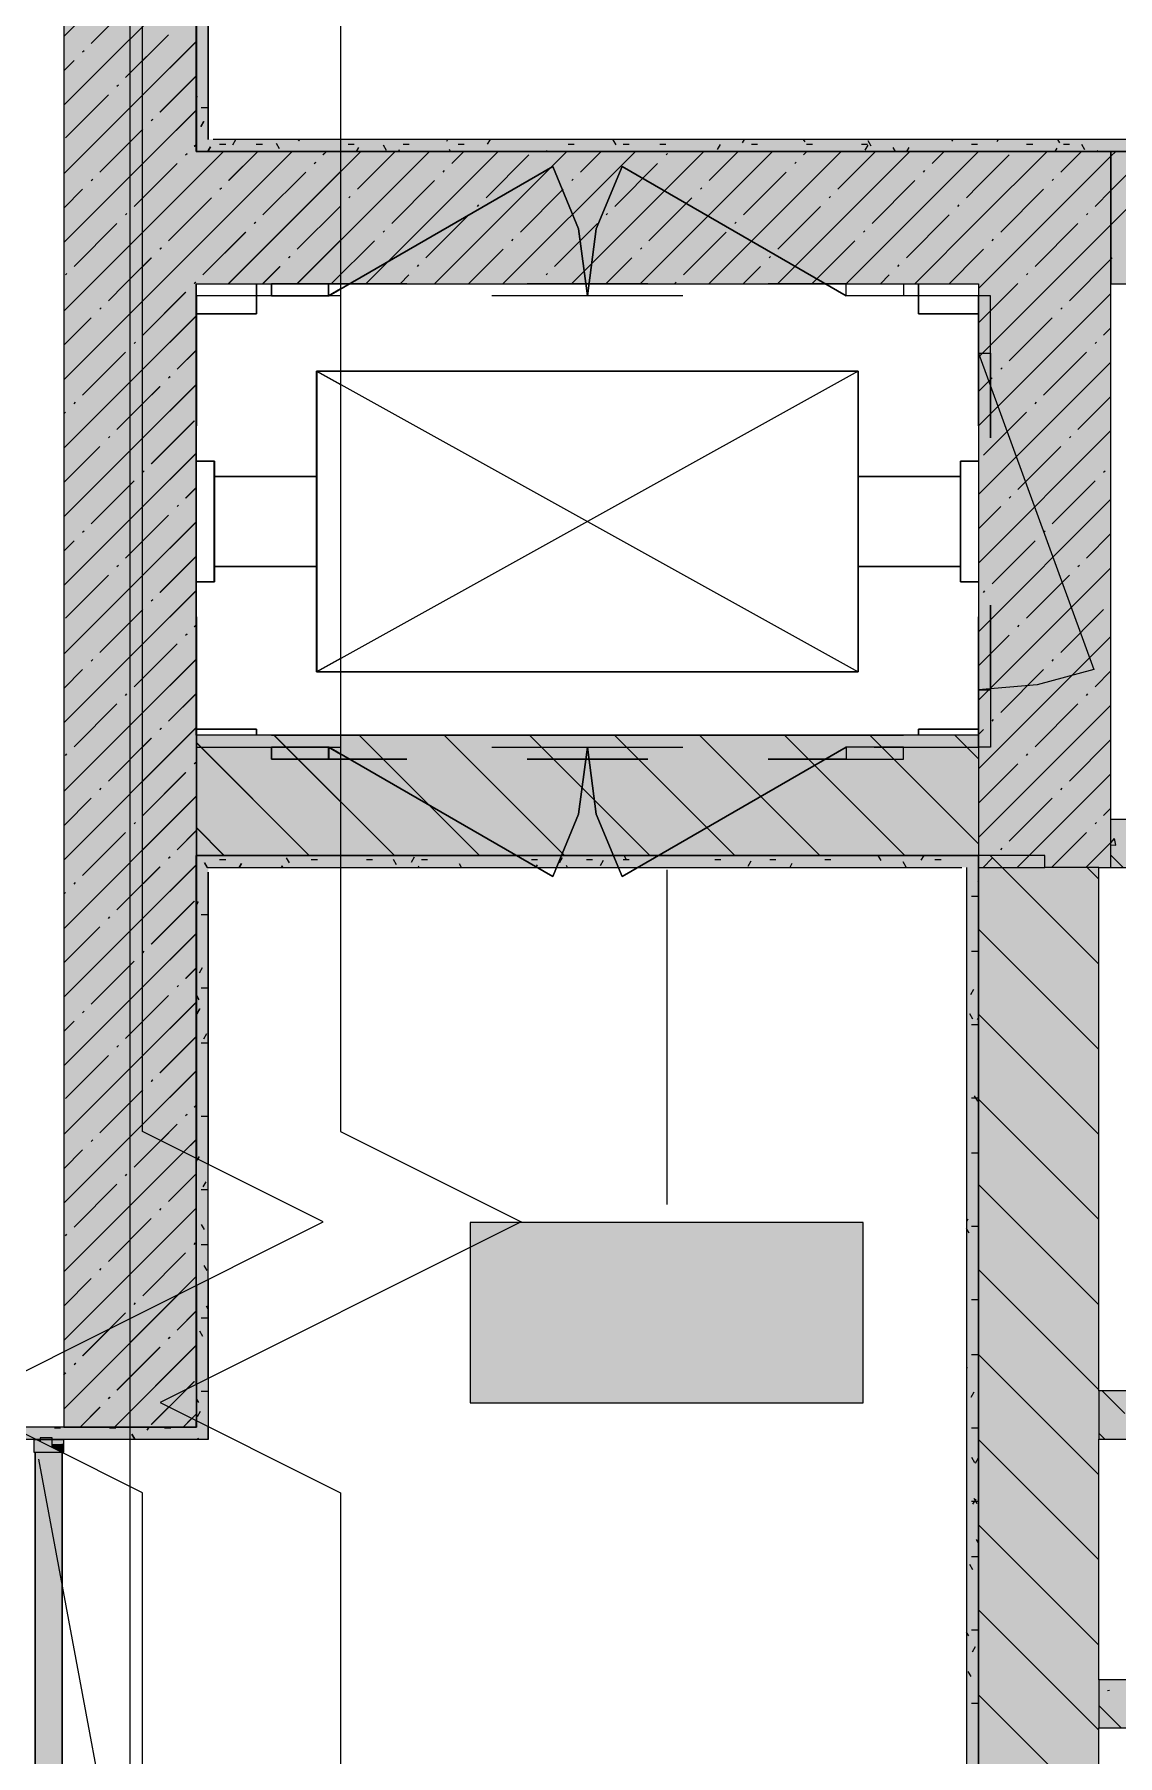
# Model space of a CAD drawing. Header units: millimetres. Extents: x -3817 to 677485, y -22715 to 103890.
# Drawn here: x 84944 to 86745, y 16515 to 19376 of the extents above; entities that cross this region are included whole.
import ezdxf

# ---------------------------------------------------------------- set-up
doc = ezdxf.new("R2010")
doc.units = ezdxf.units.MM
doc.layers.add('PDF _Геометрия', color=7, linetype='Continuous', true_color=0x1d1d1d)
doc.layers.add('PDF _Сплошная заливка', color=7, linetype='Continuous', true_color=0xffffff)

msp = doc.modelspace()

# ---------------------------------------------------------------- hatches: boundary and pattern name
at = {"layer": 'PDF _Сплошная заливка', "transparency": 33554559}
for color, points in [(256, [(84993.3, 19181.3), (85213.3, 19181.3), (85213.3, 22191.3), (84993.3, 22191.3), (84993.3, 20232.1)]), (256, [(85213.3, 19181.3), (85233.3, 19181.3), (85233.3, 22071.3), (85213.3, 22071.3), (85213.3, 20232.1)]), (256, [(86104.3, 19181.3), (88784.6, 19182.4), (88784.6, 19201.3), (85233.6, 19201.3), (85233.6, 19181.3)]), (256, [(85213.3, 18961.3), (85453.3, 18961.3), (85453.3, 19181.3), (84993.3, 19181.3), (84993.3, 18961.3)]), (256, [(85213.6, 18961.4), (86513.6, 18961.4), (86513.6, 19181.3), (85124.2, 19181.3), (85124.2, 18961.4)]), (256, [(86713.6, 17991.3), (86733.6, 17991.3), (86733.6, 19181.3), (86513.6, 19181.3), (86513.6, 17991.3), (86623.6, 17991.3)]), (256, [(93053.6, 18961.4), (93053.6, 19181.3), (86733.6, 19181.3), (86733.6, 18961.4), (92757.4, 18961.4)]), (256, [(85153.3, 17061.3), (85213.3, 17061.3), (85213.3, 17072.3), (85153.3, 17102.3), (85213.3, 17132.3), (85213.3, 18961.3), (84993.3, 18961.3), (84993.3, 17061.3)]), (256, [(86104.3, 18011.3), (86513.6, 18011.3), (86513.6, 18211.3), (85213.6, 18211.3), (85213.6, 18011.3)]), (256, [(89563.6, 17991.3), (89793.6, 17991.3), (89793.6, 18071.3), (86733.6, 18071.3), (86733.6, 17991.3), (89430.9, 17991.3)]), (256, [(85233.3, 17991.3), (85453.3, 17991.3), (85453.3, 18011.3), (85213.3, 18011.3), (85213.3, 17991.3)]), (256, [(86493.6, 15531.3), (86513.6, 15531.3), (86513.6, 18011.3), (86493.6, 18011.3), (86493.6, 15539.3)]), (256, [(86713.6, 15511.3), (86713.6, 17991.3), (86623.6, 17991.3), (86623.6, 18011.3), (86513.6, 18011.3), (86513.6, 15511.3)]), (256, [(85153.3, 17041.3), (85213.3, 17041.3), (85213.3, 17061.3), (81273.3, 17061.3), (81273.3, 17041.3), (83049.3, 17041.3)]), (5, [(84945.8, 15539.3), (84990.8, 15539.3), (84990.8, 17019.4), (84945.8, 17019.4), (84945.8, 15710.7)]), (5, [(84945.8, 15539.3), (84990.8, 15539.3), (84990.8, 17019.4), (84945.8, 17019.4), (84945.8, 15710.7)])]:
    msp.add_hatch(color=color, dxfattribs=at).paths.add_polyline_path(points)
h = msp.add_hatch(color=256, dxfattribs=at)
h.paths.add_polyline_path([(85124.2, 17061.3), (85213.6, 17061.3), (85213.6, 17296.9), (84993.6, 17186.9), (84993.6, 17061.3)], flags=0)
h.paths.add_polyline_path([(85213.6, 17507.6), (85213.6, 18961.4), (85124.2, 18961.4), (85124.2, 17552.3)], flags=0)
h = msp.add_hatch(color=256, dxfattribs=at)
h.paths.add_polyline_path([(85233.3, 17041.3), (85233.3, 17062.3), (85213.3, 17072.3), (85213.3, 17041.3)], flags=0)
h.paths.add_polyline_path([(85213.3, 17132.3), (85233.3, 17142.3), (85233.3, 17991.3), (85213.3, 17991.3), (85213.3, 17402.3)], flags=0)
h = msp.add_hatch(color=256, dxfattribs=at)
h.paths.add_polyline_path([(85233.6, 17041.3), (85233.6, 17306.9), (85213.6, 17296.9), (85213.6, 17041.3)], flags=0)
h.paths.add_polyline_path([(85233.6, 17497.6), (85233.6, 17991.3), (85213.6, 17991.3), (85213.6, 17507.6), (85223.2, 17502.8)], flags=0)

# ---------------------------------------------------------------- linework, layer by layer
at = {"layer": 'PDF _Геометрия', "color": 7, "lineweight": 9}
for points in [[(85124.2, 5212.4), (85124.2, 16952.3), (84824.2, 17102.3), (85424.2, 17402.3), (85124.2, 17552.3), (85124.2, 29292.1)], [(85453.3, 29292.1), (85453.3, 17552.3), (85753.3, 17402.3), (85153.3, 17102.3), (85453.3, 16952.3), (85453.3, 5212.4)], [(85233.3, 19201.3), (85233.3, 22071.3)], [(85233.6, 19201.3), (85233.6, 22071.3)], [(85453.3, 19201.3), (85241.3, 19201.3)], [(88764.6, 19201.3), (85241.6, 19201.3)], [(85433.6, 18941.3), (85806, 19156.3), (85848.9, 19052.6), (85863.6, 18941.3), (85878.2, 19052.6), (85921.2, 19156.3), (86293.6, 18941.3)], [(85453.3, 18941.3), (85213.3, 18941.3), (85213.3, 18725.1)], [(85387.3, 18941.3), (85213.6, 18941.3), (85213.6, 18725.1)], [(85433.3, 18941.3), (85433.3, 18961.3), (85338.3, 18961.3), (85338.3, 18941.3), (85433.3, 18941.3), (85453.3, 18952.9)], [(85433.3, 18961.3), (85453.3, 18961.3), (85433.3, 18961.3)], [(85433.3, 18961.3), (85453.3, 18961.3), (85433.3, 18961.3)], [(85433.3, 18961.3), (85453.3, 18961.3), (85433.3, 18961.3)], [(85433.6, 18961.3), (85563.5, 18961.3)], [(85563.5, 18961.3), (85433.6, 18961.3)], [(86022.3, 18941.3), (85704.8, 18941.3)], [(85763.6, 18961.3), (85963.6, 18961.3)], [(85963.6, 18961.3), (85763.6, 18961.3)], [(86163.6, 18961.3), (86293.6, 18961.3), (86163.6, 18961.3)], [(86163.6, 18961.3), (86293.6, 18961.3), (86163.6, 18961.3)], [(86163.6, 18961.3), (86293.6, 18961.3), (86163.6, 18961.3)], [(86513.6, 18725.1), (86513.6, 18941.3), (86339.8, 18941.3)], [(86513.6, 18846.3), (86705.1, 18320.1), (86610.8, 18294.9), (86513.6, 18286.3)], [(86533.6, 18705.2), (86533.6, 18846.3), (86533.6, 18705.2)], [(85243.3, 18491.3), (85413.3, 18491.3), (85413.3, 18316.3), (85453.3, 18316.3), (85413.3, 18316.3), (85413.3, 18816.3), (85453.3, 18794.1)], [(85243.3, 18641.3), (85413.3, 18641.3), (85413.3, 18816.3)], [(85243.6, 18641.3), (85413.6, 18641.3), (85413.6, 18816.3)], [(85453.3, 18816.3), (85413.3, 18816.3), (85413.3, 18316.3), (85453.3, 18316.3)], [(85453.3, 18816.3), (85413.3, 18816.3), (85453.3, 18816.3)], [(86483.6, 18641.3), (86313.6, 18641.3), (86313.6, 18816.3), (85413.6, 18816.3), (86313.6, 18816.3), (86313.6, 18316.3), (85413.6, 18316.3), (85413.6, 18816.3), (86313.6, 18316.3)], [(86313.6, 18816.3), (85413.6, 18316.3)], [(86483.6, 18491.3), (86313.6, 18491.3), (86313.6, 18316.3), (85413.6, 18316.3), (85413.6, 18491.3), (85243.6, 18491.3)], [(85213.3, 18407.6), (85213.3, 18191.3), (85453.3, 18191.3)], [(85213.6, 18407.6), (85213.6, 18191.3), (85387.3, 18191.3)], [(86339.8, 18191.3), (86513.6, 18191.3), (86513.6, 18407.6)], [(85453.3, 18338.6), (85413.3, 18316.3)], [(85213.3, 18211.3), (85213.3, 18011.3)], [(85213.6, 18211.3), (85213.6, 18011.3)], [(86513.6, 18211.3), (86513.6, 18071.3), (86513.6, 18011.3), (86513.6, 17991.3)], [(85433.3, 18191.3), (85433.3, 18171.3), (85338.3, 18171.3), (85338.3, 18191.3), (85433.3, 18191.3), (85453.3, 18179.8)], [(85433.3, 18171.3), (85453.3, 18171.3), (85433.3, 18171.3)], [(85433.3, 18171.3), (85453.3, 18171.3), (85433.3, 18171.3)], [(85433.6, 18191.3), (85806, 17976.3), (85848.9, 18080.1), (85863.6, 18191.3), (85878.2, 18080.1), (85921.2, 17976.3), (86293.6, 18191.3)], [(85704.8, 18191.3), (86022.3, 18191.3)], [(86163.6, 18171.3), (86293.6, 18171.3), (86163.6, 18171.3)], [(86163.6, 18171.3), (86293.6, 18171.3), (86163.6, 18171.3)], [(86733.6, 17991.3), (86733.6, 18071.3)], [(85233.3, 17991.3), (85453.3, 17991.3)], [(85233.3, 17142.3), (85233.3, 17983.3)], [(85233.6, 17991.3), (86485.6, 17991.3)], [(85233.6, 17497.6), (85233.6, 17983.3)], [(85995.3, 17987.3), (85995.3, 17431.5)], [(86493.6, 17991.3), (86493.6, 15539.3)], [(86713.6, 17991.3), (86623.6, 17991.3)], [(85233.6, 17041.3), (85233.6, 17306.9)], [(86713.6, 17121.4), (86713.6, 17041.3)], [(85233.3, 17041.3), (85233.3, 17062.3)], [(84991.1, 17018.8), (84991.1, 17033.3), (84991.1, 17018.8)], [(84991.1, 17018.8), (84991.1, 17033.3), (84991.1, 17018.8)], [(86713.6, 16641.3), (86713.6, 16561.3)]]:
    msp.add_lwpolyline(points, dxfattribs=at)
at = {"layer": 'PDF _Геометрия', "color": 253, "lineweight": 9, "true_color": 0xaaaaaa}
for points in [[(85103.3, 19059.5), (85103.3, 21326.4), (85103.3, 23826.4)], [(85103.6, 18583.3), (85103.6, 19218.3)], [(85103.3, 17948.3), (85103.3, 18583.3)], [(85338.3, 18211.3), (85453.3, 18211.3)], [(85338.6, 18211.3), (85488.6, 18211.3)], [(85638.6, 18211.3), (85788.6, 18211.3)], [(85938.6, 18211.3), (86088.6, 18211.3)], [(86238.6, 18211.3), (86388.6, 18211.3)], [(85103.6, 16519.5), (85103.6, 18107)], [(85338.3, 18011.3), (85453.3, 18011.3)], [(85338.6, 18011.3), (85488.6, 18011.3)], [(85638.6, 18011.3), (85788.6, 18011.3)], [(85938.6, 18011.3), (86088.6, 18011.3)], [(86238.6, 18011.3), (86388.6, 18011.3)], [(85103.3, 15884.5), (85103.3, 17472)]]:
    msp.add_lwpolyline(points, dxfattribs=at)
at = {"layer": 'PDF _Геометрия', "color": 9, "lineweight": 9, "true_color": 0xc0c0c0}
for points in [[(84723.3, 22191.3), (85453.3, 22191.3), (85213.3, 22191.3), (85213.3, 22091.3), (85453.3, 22091.3), (85213.3, 22091.3), (85213.3, 22071.3), (85213.3, 19181.3), (85233.3, 19181.3), (85453.3, 19181.3), (85213.3, 19181.3), (85213.3, 22191.3), (84993.3, 22191.3), (84993.3, 19181.3), (84993.3, 18961.3), (84993.3, 17061.3), (85213.3, 17061.3), (85213.3, 17072.3), (85213.3, 17061.3), (81293.3, 17061.3)], [(88784.6, 18071.3), (86733.6, 18071.3), (86733.6, 19181.3), (86513.6, 19181.3), (85213.6, 19181.3), (85213.6, 22191.3), (85124.2, 22191.3), (85783.6, 22191.3), (85213.6, 22191.3), (85213.6, 22091.3), (85783.6, 22091.3), (85213.6, 22091.3), (85213.6, 22071.3), (85213.6, 19181.3), (85233.6, 19181.3), (88784.6, 19181.3)], [(88784.6, 19181.3), (86733.6, 19181.3), (86733.6, 18961.4), (88784.6, 18961.4)], [(85338.3, 18211.3), (85453.3, 18211.3), (85213.3, 18211.3), (85213.3, 18961.3), (85453.3, 18961.3)], [(85338.6, 18211.3), (86388.6, 18211.3)], [(86513.6, 17991.3), (86623.6, 17991.3), (86623.6, 18011.3), (86513.6, 18011.3), (86513.6, 17991.3), (86513.6, 15511.3), (86368.6, 15511.3), (86513.6, 15511.3), (86513.6, 15531.3), (86513.6, 18011.3), (86493.6, 18011.3), (85213.6, 18011.3), (85213.6, 17991.3), (85213.6, 17507.6), (85213.6, 18011.3), (86513.6, 18011.3)], [(84993.6, 17186.9), (84993.6, 17061.3), (85213.6, 17061.3), (85213.6, 17296.9), (85213.6, 17061.3), (84906.1, 17061.3)], [(81273.3, 17061.3), (81273.3, 17041.3), (85213.3, 17041.3), (85233.3, 17041.3)], [(84946.1, 17041.3), (85213.6, 17041.3), (85233.6, 17041.3)], [(84973.8, 17040.3), (84973.8, 17043.3), (84953.8, 17043.3), (84953.8, 17040.3)], [(84974.1, 17027.3), (84974.1, 17043.3), (84954.1, 17043.3), (84954.1, 17037.3)], [(87012, 16641.3), (86713.6, 16641.3), (86713.6, 17041.3), (87012, 17041.3), (87012, 16641.3), (87012, 17041.3)]]:
    msp.add_lwpolyline(points, dxfattribs=at)
at = {"layer": 'PDF _Геометрия', "lineweight": 9}
for points in [[(84993.3, 19372.3), (85213.3, 19592.3)], [(84993.3, 19258.2), (85213.3, 19478.2)], [(85038.9, 19360.9), (85110.2, 19432.2)], [(85095.9, 19303.9), (85167.2, 19375.1)], [(85124.2, 19331.9), (85167.5, 19375.1)], [(84993.3, 19144.2), (85030.4, 19181.3), (85213.3, 19364.2)], [(85024.6, 19346.6), (85027, 19349)], [(85124.2, 19274.9), (85213.6, 19364.2)], [(84993.3, 19315.3), (85010.4, 19332.4)], [(85081.6, 19289.6), (85084, 19292)], [(85152.9, 19246.8), (85213.3, 19307.2)], [(85153.2, 19246.8), (85213.6, 19307.2)], [(84996.1, 19204.1), (85067.4, 19275.3)], [(84993.3, 19030.1), (85144.5, 19181.3), (85213.3, 19250.1)], [(85124.2, 19160.8), (85144.8, 19181.3), (85213.6, 19250.1)], [(85138.7, 19232.6), (85141, 19235)], [(85139, 19232.6), (85141.4, 19235)], [(85053.1, 19147), (85087.4, 19181.3), (85124.4, 19218.3)], [(85210, 19189.8), (85213.3, 19193.1)], [(85210.3, 19189.8), (85213.6, 19193.1)], [(84993.3, 18916.1), (85038.5, 18961.3), (85258.5, 19181.3)], [(84993.3, 18802), (85152.6, 18961.3), (85372.6, 19181.3)], [(85124.2, 19046.8), (85258.8, 19181.3)], [(85124.2, 18932.7), (85152.9, 18961.4), (85372.9, 19181.3)], [(85195.7, 19175.6), (85198.1, 19177.9)], [(85196, 19175.6), (85198.4, 19177.9)], [(85266.9, 18961.4), (85486.9, 19181.3)], [(85267, 19132.8), (85315.5, 19181.3)], [(85267.3, 19132.8), (85315.9, 19181.3)], [(85381, 18961.4), (85601, 19181.3)], [(85423.8, 19175.6), (85429.6, 19181.3)], [(85424.1, 19175.6), (85429.9, 19181.3)], [(85481.1, 19118.5), (85544, 19181.3)], [(85495, 18961.4), (85715, 19181.3)], [(85609.1, 18961.4), (85829.1, 19181.3)], [(85638, 19161.3), (85658, 19181.3)], [(85695, 19104.3), (85766.3, 19175.6)], [(85723.1, 18961.4), (85943.1, 19181.3)], [(85837.2, 18961.4), (86057.2, 19181.3)], [(85851.8, 19147), (85886.1, 19181.3)], [(85951.2, 18961.4), (86171.2, 19181.3)], [(85994.4, 19175.6), (85996.7, 19177.9)], [(86065.3, 18961.4), (86285.3, 19181.3)], [(86065.6, 19132.8), (86114.2, 19181.3)], [(86179.3, 18961.4), (86399.3, 19181.3)], [(86222.5, 19175.6), (86228.3, 19181.3)], [(86279.5, 19118.5), (86342.3, 19181.3)], [(86293.4, 18961.4), (86513.4, 19181.3)], [(86407.4, 18961.4), (86513.6, 19067.5), (86627.4, 19181.3)], [(86436.3, 19161.3), (86456.4, 19181.3)], [(86493.3, 19104.3), (86513.6, 19124.5), (86564.6, 19175.6)], [(86513.6, 18953.5), (86733.6, 19173.5), (86741.5, 19181.3)], [(86513.6, 18839.4), (86733.6, 19059.4), (86855.5, 19181.3)], [(86650.1, 19147), (86684.4, 19181.3)], [(85110.2, 19090), (85181.4, 19161.3)], [(85124.2, 19103.8), (85181.8, 19161.3)], [(85266.6, 18961.3), (85453.3, 19148)], [(85324, 19075.8), (85395.3, 19147)], [(85324.3, 19075.8), (85395.6, 19147)], [(85409.5, 19161.3), (85411.9, 19163.7)], [(85409.9, 19161.3), (85412.2, 19163.7)], [(85623.7, 19147), (85626.1, 19149.4)], [(85908.8, 19090), (85980.1, 19161.3)], [(86122.7, 19075.8), (86193.9, 19147)], [(86208.2, 19161.3), (86210.6, 19163.7)], [(86422, 19147), (86424.4, 19149.4)], [(86707.2, 19090), (86733.6, 19116.4), (86778.4, 19161.3)], [(84993.3, 19087.2), (85024.6, 19118.5)], [(85038.9, 19132.8), (85041.3, 19135.2)], [(85252.7, 19118.5), (85255.1, 19120.9)], [(85253, 19118.5), (85255.4, 19120.9)], [(85538.2, 19061.5), (85609.4, 19132.8)], [(85752, 19047.3), (85823.3, 19118.5)], [(85837.5, 19132.8), (85839.9, 19135.2)], [(86051.4, 19118.5), (86053.8, 19120.9)], [(86336.5, 19061.5), (86407.8, 19132.8)], [(86550.3, 19047.3), (86621.6, 19118.5)], [(86635.9, 19132.8), (86638.3, 19135.2)], [(85167.2, 19033), (85238.5, 19104.3)], [(85167.5, 19033), (85238.8, 19104.3)], [(85381, 19018.7), (85452.3, 19090)], [(85381.3, 19018.7), (85452.6, 19090)], [(85466.9, 19104.3), (85469.3, 19106.6)], [(85680.7, 19090), (85683.1, 19092.4)], [(85965.8, 19033), (86037.1, 19104.3)], [(86179.7, 19018.7), (86251, 19090)], [(86265.2, 19104.3), (86267.6, 19106.6)], [(86479.1, 19090), (86481.4, 19092.4)], [(85010.4, 18990.2), (85081.6, 19061.5)], [(85095.9, 19075.8), (85098.3, 19078.1)], [(85309.7, 19061.5), (85312.1, 19063.9)], [(85310.1, 19061.5), (85312.4, 19063.9)], [(85595.2, 19004.5), (85666.5, 19075.8)], [(85809, 18990.2), (85880.3, 19061.5)], [(85894.6, 19075.8), (85896.9, 19078.1)], [(86108.4, 19061.5), (86110.8, 19063.9)], [(86393.5, 19004.5), (86464.8, 19075.8)], [(86607.4, 18990.2), (86678.7, 19061.5)], [(86692.9, 19075.8), (86695.3, 19078.1)], [(85224.2, 18976), (85295.5, 19047.3)], [(85224.5, 18976), (85295.8, 19047.3)], [(85380.7, 18961.3), (85453.3, 19033.9)], [(85438.4, 18961.7), (85509.7, 19033)], [(85523.9, 19047.3), (85526.3, 19049.6)], [(85737.7, 19033), (85740.1, 19035.4)], [(86022.9, 18976), (86094.2, 19047.3)], [(86236.7, 18961.7), (86308, 19033)], [(86322.2, 19047.3), (86324.6, 19049.6)], [(86536.1, 19033), (86538.5, 19035.4)], [(85067.4, 18933.2), (85095.5, 18961.3), (85138.7, 19004.5)], [(85124.2, 18989.7), (85139, 19004.5)], [(85152.9, 19018.7), (85155.3, 19021.1)], [(85153.2, 19018.7), (85155.6, 19021.1)], [(85366.8, 19004.5), (85369.1, 19006.9)], [(85367.1, 19004.5), (85369.5, 19006.9)], [(85666.1, 18961.4), (85723.5, 19018.7)], [(85894.2, 18961.4), (85937.3, 19004.5)], [(85951.6, 19018.7), (85954, 19021.1)], [(86165.4, 19004.5), (86167.8, 19006.9)], [(86464.4, 18961.4), (86513.6, 19010.5), (86521.8, 19018.7)], [(86664.4, 18933.2), (86733.6, 19002.4), (86735.7, 19004.5)], [(84996.1, 18976), (84998.5, 18978.3)], [(85323.6, 18961.3), (85352.5, 18990.2)], [(85324, 18961.4), (85352.8, 18990.2)], [(85438.1, 18961.7), (85453.3, 18976.9)], [(85552.1, 18961.4), (85566.7, 18976)], [(85580.9, 18990.2), (85583.3, 18992.6)], [(85794.8, 18976), (85797.1, 18978.3)], [(86122.3, 18961.4), (86151.2, 18990.2)], [(86350.4, 18961.4), (86365, 18976)], [(86379.3, 18990.2), (86381.6, 18992.6)], [(86593.1, 18976), (86595.5, 18978.3)], [(85124.4, 18876.2), (85195.7, 18947.5)], [(85124.7, 18876.2), (85196, 18947.5)], [(85210, 18961.7), (85212.3, 18964.1)], [(85210.3, 18961.7), (85212.6, 18964.1)], [(85780.2, 18961.4), (85780.5, 18961.7)], [(86008.6, 18961.7), (86011, 18964.1)], [(86513.6, 18896.4), (86578.9, 18961.7)], [(86513.6, 18725.4), (86733.6, 18945.4)], [(84993.3, 18688), (85213.3, 18908)], [(85053.1, 18918.9), (85055.5, 18921.3)], [(85124.2, 18818.7), (85213.6, 18908)], [(86650.1, 18918.9), (86652.5, 18921.3)], [(84993.3, 18859.1), (85038.9, 18904.7)], [(86564.6, 18833.4), (86635.9, 18904.7)], [(86721.4, 18876.2), (86733.6, 18888.3)], [(85110.2, 18861.9), (85112.5, 18864.3)], [(85181.4, 18819.2), (85213.3, 18851)], [(85181.8, 18819.2), (85213.6, 18851)], [(86707.2, 18861.9), (86709.5, 18864.3)], [(85024.6, 18776.4), (85095.9, 18847.7)], [(86513.6, 18611.3), (86733.6, 18831.3)], [(86550.3, 18819.2), (86552.7, 18821.5)], [(86621.6, 18776.4), (86692.9, 18847.7)], [(84993.3, 18573.9), (85213.3, 18793.9)], [(85124.2, 18704.6), (85213.6, 18793.9)], [(85167.2, 18804.9), (85169.6, 18807.3)], [(85167.5, 18804.9), (85169.9, 18807.3)], [(86513.6, 18782.4), (86536.1, 18804.9)], [(85010.4, 18762.1), (85012.7, 18764.5)], [(85081.6, 18719.4), (85152.9, 18790.6)], [(85124.2, 18761.6), (85153.2, 18790.6)], [(86607.4, 18762.1), (86609.7, 18764.5)], [(86678.7, 18719.4), (86733.6, 18774.3)], [(84993.3, 18745), (84996.1, 18747.9)], [(86521.8, 18676.6), (86593.1, 18747.9)], [(85067.4, 18705.1), (85069.8, 18707.5)], [(85138.7, 18662.3), (85210, 18733.6)], [(85139, 18662.3), (85210.3, 18733.6)], [(86513.6, 18497.3), (86733.6, 18717.3)], [(86664.4, 18705.1), (86666.8, 18707.5)], [(84993.3, 18631), (85053.1, 18690.8)], [(84993.3, 18459.9), (85213.3, 18679.9)], [(85124.2, 18590.6), (85213.6, 18679.9)], [(86578.9, 18619.6), (86650.1, 18690.8)], [(85124.4, 18648.1), (85126.8, 18650.4)], [(85124.7, 18648.1), (85127.1, 18650.4)], [(86721.4, 18648.1), (86723.8, 18650.4)], [(85038.9, 18562.5), (85110.2, 18633.8)], [(85195.7, 18605.3), (85213.3, 18622.9)], [(85196, 18605.3), (85213.6, 18622.9)], [(86635.9, 18562.5), (86707.2, 18633.8)], [(85181.4, 18591.1), (85183.8, 18593.4)], [(85181.8, 18591.1), (85184.1, 18593.4)], [(86513.6, 18383.2), (86733.6, 18603.2)], [(86564.6, 18605.3), (86567, 18607.7)], [(84993.3, 18345.8), (85213.3, 18565.8)], [(85095.9, 18505.5), (85167.2, 18576.8)], [(85124.2, 18533.5), (85167.5, 18576.8)], [(85124.2, 18476.5), (85213.6, 18565.8)], [(86513.6, 18554.3), (86550.3, 18591.1)], [(85024.6, 18548.3), (85027, 18550.7)], [(86621.6, 18548.3), (86624, 18550.7)], [(86692.9, 18505.5), (86733.6, 18546.2)], [(84993.3, 18516.9), (85010.4, 18534)], [(85152.9, 18448.5), (85213.3, 18508.8)], [(85153.2, 18448.5), (85213.6, 18508.8)], [(86536.1, 18462.7), (86607.4, 18534)], [(85081.6, 18491.3), (85084, 18493.6)], [(86513.6, 18269.2), (86733.6, 18489.2)], [(86678.7, 18491.3), (86681, 18493.6)], [(84993.3, 18231.8), (85213.3, 18451.8)], [(84996.1, 18405.7), (85067.4, 18477)], [(85124.2, 18362.5), (85213.6, 18451.8)], [(86521.8, 18448.5), (86524.2, 18450.9)], [(86593.1, 18405.7), (86664.4, 18477)], [(85138.7, 18434.2), (85141, 18436.6)], [(85139, 18434.2), (85141.4, 18436.6)], [(85053.1, 18348.7), (85124.4, 18420)], [(85210, 18391.5), (85213.3, 18394.8)], [(85210.3, 18391.5), (85213.6, 18394.8)], [(86578.9, 18391.5), (86581.2, 18393.8)], [(86650.1, 18348.7), (86721.4, 18420)], [(85195.7, 18377.2), (85198.1, 18379.6)], [(85196, 18377.2), (85198.4, 18379.6)], [(86513.6, 18326.2), (86564.6, 18377.2)], [(86513.6, 18155.1), (86733.6, 18375.1)], [(84993.3, 18117.7), (85213.3, 18337.7)], [(85038.9, 18334.4), (85041.3, 18336.8)], [(85110.2, 18291.7), (85181.4, 18363)], [(85124.2, 18305.4), (85181.8, 18363)], [(85124.2, 18248.4), (85213.6, 18337.7)], [(86635.9, 18334.4), (86638.3, 18336.8)], [(84993.3, 18288.8), (85024.6, 18320.2)], [(86550.3, 18248.9), (86621.6, 18320.2)], [(86707.2, 18291.7), (86733.6, 18318.1)], [(85095.9, 18277.4), (85098.3, 18279.8)], [(85167.2, 18234.6), (85213.3, 18280.7)], [(85167.5, 18234.6), (85213.6, 18280.7)], [(86692.9, 18277.4), (86695.3, 18279.8)], [(85010.4, 18191.9), (85081.6, 18263.2)], [(86513.6, 18041.1), (86733.6, 18261.1)], [(86607.4, 18191.9), (86678.7, 18263.2)], [(84993.3, 18003.7), (85213.3, 18223.7)], [(85124.2, 18134.4), (85213.6, 18223.7)], [(85152.9, 18220.4), (85155.3, 18222.8)], [(85153.2, 18220.4), (85155.6, 18222.8)], [(86536.1, 18234.6), (86538.5, 18237)], [(85067.4, 18134.9), (85138.7, 18206.1)], [(85124.2, 18191.4), (85139, 18206.1)], [(85401, 18011.3), (85213.3, 18199)], [(85401.3, 18011.3), (85213.6, 18199)], [(85453.3, 18100.5), (85342.4, 18211.3)], [(85542.7, 18011.3), (85342.7, 18211.3)], [(85684.1, 18011.3), (85484.1, 18211.3)], [(85825.5, 18011.3), (85625.5, 18211.3)], [(85967, 18011.3), (85767, 18211.3)], [(86108.4, 18011.3), (85908.4, 18211.3)], [(86249.8, 18011.3), (86049.8, 18211.3)], [(86391.2, 18011.3), (86191.2, 18211.3)], [(86513.6, 18030.4), (86332.6, 18211.3)], [(86513.6, 18171.8), (86474.1, 18211.3)], [(86513.6, 18212.1), (86521.8, 18220.4)], [(86664.4, 18134.9), (86733.6, 18204)], [(84996.1, 18177.6), (84998.5, 18180)], [(85210, 18163.4), (85212.3, 18165.7)], [(85210.3, 18163.4), (85212.6, 18165.7)], [(86513.6, 18098.1), (86578.9, 18163.4)], [(86593.1, 18177.6), (86595.5, 18180)], [(85124.4, 18077.8), (85195.7, 18149.1)], [(85124.7, 18077.8), (85196, 18149.1)], [(86577.9, 17991.3), (86733.6, 18147)], [(84993.3, 17889.6), (85213.3, 18109.7)], [(84993.3, 18060.7), (85038.9, 18106.3)], [(85053.1, 18120.6), (85055.5, 18123)], [(85124.2, 18020.3), (85213.6, 18109.7)], [(86564.6, 18035.1), (86635.9, 18106.3)], [(86650.1, 18120.6), (86652.5, 18123)], [(86721.4, 18077.8), (86733.6, 18090)], [(85024.6, 17978), (85095.9, 18049.3)], [(85110.2, 18063.6), (85112.5, 18065.9)], [(85181.4, 18020.8), (85213.3, 18052.6)], [(85181.8, 18020.8), (85213.6, 18052.6)], [(85259.5, 18011.3), (85213.3, 18057.6)], [(85259.8, 18011.3), (85213.6, 18057.6)], [(86634.9, 17991.3), (86692.9, 18049.3)], [(86707.2, 18063.6), (86709.5, 18065.9)], [(86550.3, 18020.8), (86552.7, 18023.2)], [(86692, 17991.3), (86733.6, 18033)], [(84993.3, 17775.6), (85213.3, 17995.6)], [(85081.6, 17921), (85152.9, 17992.3)], [(85124.2, 17906.3), (85213.6, 17995.6)], [(85125.5, 17964.5), (85153.2, 17992.3)], [(85167.2, 18006.6), (85169.6, 18008.9)], [(85167.5, 18006.6), (85169.9, 18008.9)], [(86520.9, 17991.3), (86536.1, 18006.6)], [(86713.6, 17830.4), (86532.6, 18011.3)], [(85010.4, 17963.8), (85012.7, 17966.2)], [(86713.6, 17971.8), (86694.1, 17991.3)], [(84993.3, 17946.7), (84996.1, 17949.5)], [(85138.7, 17864), (85210, 17935.3)], [(85139, 17864), (85210.3, 17935.3)], [(85067.4, 17906.8), (85069.8, 17909.1)], [(84993.3, 17832.6), (85053.1, 17892.5)], [(84993.3, 17661.6), (85213.3, 17881.6)], [(85124.2, 17792.2), (85213.6, 17881.6)], [(86713.6, 17689), (86513.6, 17889)], [(85124.4, 17849.7), (85126.8, 17852.1)], [(85124.7, 17849.7), (85127.1, 17852.1)], [(85038.9, 17764.2), (85110.2, 17835.5)], [(85195.7, 17807), (85213.3, 17824.5)], [(85196, 17807), (85213.6, 17824.5)], [(85181.4, 17792.7), (85183.8, 17795.1)], [(85181.8, 17792.7), (85184.1, 17795.1)], [(84993.3, 17547.5), (85213.3, 17767.5)], [(85095.9, 17707.2), (85167.2, 17778.5)], [(85124.2, 17735.2), (85167.5, 17778.5)], [(85124.2, 17678.2), (85213.6, 17767.5)], [(84993.3, 17718.6), (85010.4, 17735.7)], [(85024.6, 17749.9), (85027, 17752.3)], [(86713.6, 17547.6), (86513.6, 17747.6)], [(85152.9, 17650.1), (85213.3, 17710.5)], [(85153.2, 17650.1), (85213.6, 17710.5)], [(84996.1, 17607.4), (85067.4, 17678.7)], [(85081.6, 17692.9), (85084, 17695.3)], [(84993.3, 17433.5), (85213.3, 17653.5)], [(85124.2, 17564.1), (85213.6, 17653.5)], [(85053.1, 17550.4), (85124.4, 17621.6)], [(85138.7, 17635.9), (85141, 17638.3)], [(85139, 17635.9), (85141.4, 17638.3)], [(85210, 17593.1), (85213.3, 17596.4)], [(85210.3, 17593.1), (85213.6, 17596.4)], [(86713.6, 17406.1), (86513.6, 17606.1)], [(85110.2, 17493.3), (85181.4, 17564.6)], [(85154.4, 17537.2), (85181.8, 17564.6)], [(85195.7, 17578.9), (85198.1, 17581.2)], [(85196, 17578.9), (85198.4, 17581.2)], [(84993.3, 17319.4), (85213.3, 17539.4)], [(85038.9, 17536.1), (85041.3, 17538.5)], [(85192.4, 17518.2), (85213.6, 17539.4)], [(84993.3, 17490.5), (85024.6, 17521.8)], [(85095.9, 17479.1), (85098.3, 17481.4)], [(85167.2, 17436.3), (85213.3, 17482.4)], [(85010.4, 17393.5), (85081.6, 17464.8)], [(86713.6, 17264.7), (86513.6, 17464.7)], [(84993.3, 17205.4), (85213.3, 17425.4)], [(85152.9, 17422), (85155.3, 17424.4)], [(85067.4, 17336.5), (85138.7, 17407.8)], [(84996.1, 17379.3), (84998.5, 17381.7)], [(85210, 17365), (85212.3, 17367.4)], [(85124.4, 17279.5), (85195.7, 17350.8)], [(84993.3, 17091.3), (85213.3, 17311.3)], [(84993.3, 17262.4), (85038.9, 17308)], [(85053.1, 17322.3), (85055.5, 17324.6)], [(86713.6, 17123.3), (86513.6, 17323.3)], [(84993.6, 17091.3), (85184.8, 17282.6)], [(85024.6, 17179.7), (85095.9, 17251)], [(85110.2, 17265.2), (85112.5, 17267.6)], [(85181.4, 17222.5), (85213.3, 17254.3)], [(85181.8, 17222.5), (85213.6, 17254.3)], [(85024.9, 17179.7), (85070.8, 17225.5)], [(85077.4, 17061.3), (85213.3, 17197.3)], [(85077.7, 17061.3), (85213.6, 17197.3)], [(85081.6, 17122.7), (85152.9, 17193.9)], [(85082, 17122.7), (85153.2, 17193.9)], [(85167.2, 17208.2), (85169.6, 17210.6)], [(85167.5, 17208.2), (85169.9, 17210.6)], [(85010.4, 17165.4), (85012.7, 17167.8)], [(85010.7, 17165.4), (85013.1, 17167.8)], [(86713.6, 16981.9), (86513.6, 17181.9)], [(84993.3, 17148.3), (84996.1, 17151.2)], [(84993.6, 17148.3), (84996.4, 17151.2)], [(85139, 17065.6), (85210.3, 17136.9)], [(85197.3, 17124.3), (85210, 17136.9)], [(85067.4, 17108.4), (85069.8, 17110.8)], [(85067.7, 17108.4), (85070.1, 17110.8)], [(85020.3, 17061.3), (85053.1, 17094.2)], [(85020.6, 17061.3), (85053.5, 17094.2)], [(85138.7, 17065.6), (85167.9, 17094.9)], [(85191.7, 17061.3), (85213.6, 17083.2)], [(85191.4, 17061.3), (85206, 17075.9)], [(86713.6, 16840.5), (86513.6, 17040.5)], [(86713.6, 16699), (86513.6, 16899)], [(86713.6, 16557.6), (86513.6, 16757.6)], [(86713.6, 16416.2), (86513.6, 16616.2)]]:
    msp.add_lwpolyline(points, dxfattribs=at)
at = {"layer": 'PDF _Геометрия', "color": 253, "lineweight": 9, "true_color": 0x9b9b9b}
for points in [[(85214.4, 19272.5), (85213.3, 19270.5)], [(85214.7, 19272.5), (85213.6, 19270.5)], [(85221.5, 19254.5), (85231.6, 19254.5)], [(85221.8, 19254.5), (85231.9, 19254.5)], [(85225.6, 19230.9), (85220.6, 19222.2)], [(85225.9, 19230.9), (85220.9, 19222.2)], [(85252, 19193.5), (85262, 19193.5)], [(85252.3, 19193.5), (85262.4, 19193.5)], [(85278.4, 19200.4), (85273.4, 19191.7)], [(85278.7, 19200.4), (85273.7, 19191.7)], [(85312.9, 19193.5), (85323, 19193.5)], [(85313.3, 19193.5), (85323.3, 19193.5)], [(85351.6, 19185.8), (85346.6, 19194.5)], [(85351.9, 19185.8), (85346.9, 19194.5)], [(85384.5, 19201.3), (85383, 19198.8)], [(85384.8, 19201.3), (85383.3, 19198.8)], [(85465.7, 19193.5), (85475.7, 19193.5)], [(85557.1, 19193.5), (85567.2, 19193.5)], [(85631.2, 19201.3), (85629.1, 19197.7)], [(85648.5, 19193.5), (85658.6, 19193.5)], [(85701.6, 19201.3), (85697.1, 19193.6)], [(85831.4, 19193.5), (85841.5, 19193.5)], [(85911.4, 19192.1), (85906.4, 19200.8)], [(85922.9, 19193.5), (85932.9, 19193.5)], [(85983.8, 19193.5), (85993.9, 19193.5)], [(86123.9, 19201.3), (86120.5, 19195.5)], [(86136.2, 19193.5), (86146.3, 19193.5)], [(86225.2, 19197.2), (86222.8, 19201.3)], [(86227.7, 19193.5), (86237.7, 19193.5)], [(86293.2, 19201.3), (86293.2, 19201.3)], [(86319.1, 19193.5), (86329.2, 19193.5)], [(86334.9, 19190.2), (86329.8, 19198.9)], [(86470.9, 19198.3), (86469.2, 19201.3)], [(86502, 19193.5), (86512, 19193.5)], [(86546.3, 19201.3), (86544, 19197.4)], [(86593.4, 19193.5), (86603.5, 19193.5)], [(86648.6, 19195.4), (86645.2, 19201.3)], [(86654.4, 19193.5), (86664.4, 19193.5)], [(85213.4, 19181.3), (85213.3, 19181.6)], [(85213.7, 19181.3), (85213.6, 19181.6)], [(85236.7, 19189.2), (85233.3, 19183.2), (85232.2, 19181.3)], [(85237.1, 19189.2), (85233.6, 19183.2), (85232.5, 19181.3)], [(85482.8, 19188.1), (85478.9, 19181.3)], [(85529.6, 19182.8), (85524.6, 19191.5)], [(85550.8, 19184.1), (85549.3, 19181.3)], [(85636.1, 19181.3), (85634.3, 19184.4)], [(85796.6, 19183), (85795.6, 19181.3)], [(85812, 19181.3), (85812, 19181.5)], [(86083.9, 19193), (86078.9, 19184.3)], [(86329.7, 19191.9), (86324.6, 19183.2)], [(86375.2, 19181.3), (86371.5, 19187.7)], [(86397.7, 19187.8), (86394, 19181.3)], [(86643.4, 19186.8), (86640.3, 19181.3)], [(86690.3, 19184.2), (86685.2, 19192.9)], [(86711.5, 19182.7), (86710.7, 19181.3)], [(85232.2, 17990.6), (85231.7, 17991.3), (85227.1, 17999.3)], [(85232.5, 17990.6), (85232, 17991.3), (85227.5, 17999.3)], [(85252, 18004.8), (85262, 18004.8)], [(85252.3, 18004.8), (85262.4, 18004.8)], [(85288.2, 17998.1), (85284.2, 17991.3)], [(85288.5, 17998.1), (85284.6, 17991.3)], [(85356.2, 17994), (85354.6, 17991.3)], [(85356.5, 17994), (85355, 17991.3)], [(85368.2, 17998.8), (85363.2, 18007.5)], [(85368.6, 17998.8), (85363.5, 18007.5)], [(85404.4, 18004.8), (85414.4, 18004.8)], [(85404.7, 18004.8), (85414.8, 18004.8)], [(85496.1, 18004.8), (85506.2, 18004.8)], [(85546.3, 17995.8), (85541.2, 18004.5)], [(85575.8, 18008.2), (85570.8, 17999.5)], [(85584, 17991.3), (85582.9, 17993.3)], [(85587.6, 18004.8), (85597.6, 18004.8)], [(85612.9, 18011.3), (85612.4, 18010.6)], [(85654.4, 17991.3), (85650.9, 17997.4)], [(85770.5, 18004.8), (85780.5, 18004.8)], [(85779.9, 17995.9), (85777.3, 17991.3)], [(85821.6, 18007.1), (85816.5, 17998.4)], [(85830.4, 17991.3), (85828.6, 17994.4)], [(85861.9, 18004.8), (85872, 18004.8)], [(85889.6, 18003), (85884.6, 17994.3)], [(85922.9, 18004.8), (85932.9, 18004.8)], [(85928.1, 18005), (85924.4, 18011.3)], [(86075.3, 18004.8), (86085.3, 18004.8)], [(86135.3, 18001.9), (86130.3, 17993.2)], [(86166.7, 18004.8), (86176.8, 18004.8)], [(86203.4, 17997.8), (86199.6, 17991.3)], [(86241.8, 18010.2), (86241.2, 18011.3)], [(86258.1, 18004.8), (86268.2, 18004.8)], [(86351.5, 18003.1), (86346.7, 18011.3)], [(86393.1, 17992), (86388.1, 18000.7)], [(86422.4, 18011.3), (86417.7, 18003.3)], [(86441, 18004.8), (86451.1, 18004.8)], [(86487.6, 18011.3), (86487.5, 18011.3)], [(86006.3, 17991.3), (86006.3, 17991.4)], [(86513.6, 17966.2), (86513, 17967.2)], [(86502, 17943.8), (86512, 17943.8)], [(85216, 17934.2), (85213.3, 17929.4)], [(85216.4, 17934.2), (85213.6, 17929.4)], [(85221.5, 17913.3), (85231.6, 17913.3)], [(85221.8, 17913.3), (85231.9, 17913.3)], [(86502, 17852.4), (86512, 17852.4)], [(85223.1, 17824.5), (85218.1, 17815.8)], [(85223.4, 17824.5), (85218.4, 17815.8)], [(86493.7, 17830.2), (86493.6, 17829.9)], [(85218, 17771.3), (85213.3, 17779.5)], [(85218.3, 17771.3), (85213.6, 17779.5)], [(85221.5, 17791.4), (85231.6, 17791.4)], [(85221.8, 17791.4), (85231.9, 17791.4)], [(86504.9, 17788.5), (86499.9, 17779.8)], [(85219, 17756.5), (85214, 17747.8)], [(85219.3, 17756.5), (85214.3, 17747.8)], [(86503.9, 17739.2), (86498.9, 17747.9)], [(86513.6, 17742.6), (86511, 17738.2)], [(85230.2, 17714.8), (85225.2, 17706.1)], [(85230.5, 17714.8), (85225.5, 17706.1)], [(86502, 17730.5), (86512, 17730.5)], [(85221.5, 17700), (85231.6, 17700)], [(85221.8, 17700), (85231.9, 17700)], [(86502, 17608.6), (86512, 17608.6)], [(86512.1, 17603.1), (86507, 17611.8)], [(85221.5, 17578.1), (85231.6, 17578.1)], [(85221.8, 17578.1), (85231.9, 17578.1)], [(85217.9, 17510.7), (85213.3, 17502.6)], [(85218.2, 17510.7), (85215.8, 17506.5)], [(86502, 17517.1), (86512, 17517.1)], [(85221.5, 17456.1), (85231.6, 17456.1)], [(85229.1, 17469.1), (85224.1, 17460.4)], [(85227.3, 17389.5), (85222.3, 17398.2)], [(86495.6, 17406.7), (86493.6, 17403.2)], [(86497.9, 17383.8), (86493.6, 17391.3)], [(86502, 17395.2), (86512, 17395.2)], [(85221.5, 17364.7), (85231.6, 17364.7)], [(85231.4, 17321.4), (85226.3, 17330.1)], [(86513.6, 17315.9), (86512.9, 17314.8)], [(85233.3, 17257.2), (85230.4, 17262.1)], [(85233.6, 17257.2), (85230.7, 17262.1)], [(86502, 17273.3), (86512, 17273.3)], [(85224.3, 17211.8), (85219.3, 17220.5)], [(85224.6, 17211.8), (85219.6, 17220.5)], [(85221.5, 17242.8), (85231.6, 17242.8)], [(85221.8, 17242.8), (85231.9, 17242.8)], [(86502, 17181.8), (86512, 17181.8)], [(86494.5, 17161), (86493.6, 17159.3)], [(85217.5, 17102.1), (85213.6, 17108.9)], [(85221.8, 17120.9), (85231.9, 17120.9)], [(86505.7, 17119.4), (86500.7, 17110.7)], [(85220.1, 17087.3), (85215.1, 17078.6)], [(84977.7, 17059.9), (84987.7, 17059.9)], [(84978, 17059.9), (84988, 17059.9)], [(85069.1, 17059.9), (85079.2, 17059.9)], [(85069.4, 17059.9), (85079.5, 17059.9)], [(85111.5, 17041.3), (85106.6, 17049.8)], [(85111.8, 17041.3), (85106.9, 17049.8)], [(85134.5, 17061.3), (85131.5, 17056.3)], [(85134.8, 17061.3), (85131.8, 17056.3)], [(85160.5, 17059.9), (85170.6, 17059.9)], [(85160.9, 17059.9), (85170.9, 17059.9)], [(86502, 17059.9), (86512, 17059.9)], [(86513.6, 17051.8), (86513.3, 17052.3)], [(85217.1, 17041.3), (85216.3, 17042.8)], [(85217.4, 17041.3), (85216.6, 17042.8)], [(86507.2, 17002), (86502.1, 17010.7)], [(86512.8, 17009.7), (86507.7, 17001)], [(86502, 16938), (86512, 16938)], [(86508.7, 16941.7), (86503.7, 16933)], [(86511.3, 16933.9), (86506.2, 16942.6)], [(86513.6, 16869), (86510.3, 16874.6)], [(86504.2, 16824.3), (86499.2, 16833)], [(86502, 16846.5), (86512, 16846.5)], [(86497.1, 16714.6), (86493.6, 16720.7)], [(86502, 16724.6), (86512, 16724.6)], [(86507.6, 16695.9), (86502.6, 16687.2)], [(86501.2, 16646.6), (86496.2, 16655.3)], [(86502, 16602.7), (86512, 16602.7)]]:
    msp.add_lwpolyline(points, dxfattribs=at)
at = {"layer": 'PDF _Геометрия', "color": 7, "lineweight": 9}
for points in [[(85863.6, 18941.3), (85848.9, 19052.6), (85806, 19156.3), (85433.6, 18941.3), (85806, 19156.3), (85848.9, 19052.6), (85863.6, 18941.3), (85878.2, 19052.6), (85921.2, 19156.3), (86293.6, 18941.3), (85921.2, 19156.3), (85878.2, 19052.6)], [(85453.3, 18952.9), (85433.3, 18941.3), (85338.3, 18941.3), (85338.3, 18961.3), (85433.3, 18961.3), (85433.3, 18941.3), (85433.3, 18961.3), (85338.3, 18961.3), (85338.3, 18941.3), (85433.3, 18941.3)], [(85433.6, 18941.3), (85433.6, 18961.3), (85338.6, 18961.3), (85338.6, 18941.3)], [(85433.6, 18941.3), (85433.6, 18961.3), (85338.6, 18961.3), (85338.6, 18941.3)], [(85433.6, 18941.3), (85433.6, 18961.3), (85338.6, 18961.3), (85338.6, 18941.3)], [(85433.6, 18961.3), (85563.5, 18961.3)], [(85433.6, 18961.3), (85563.5, 18961.3)], [(85763.6, 18961.3), (85963.6, 18961.3)], [(85763.6, 18961.3), (85963.6, 18961.3)], [(86293.6, 18941.3), (86293.6, 18961.3), (86388.6, 18961.3), (86388.6, 18941.3)], [(86293.6, 18941.3), (86293.6, 18961.3), (86388.6, 18961.3), (86388.6, 18941.3)], [(86293.6, 18941.3), (86293.6, 18961.3), (86388.6, 18961.3), (86388.6, 18941.3)], [(86513.6, 18846.3), (86533.6, 18846.3), (86533.6, 18941.3), (86513.6, 18941.3)], [(85413.6, 18816.3), (85413.6, 18316.3), (86313.6, 18316.3), (86313.6, 18816.3)], [(86533.6, 18286.3), (86533.6, 18427.5)], [(86513.6, 18286.3), (86533.6, 18286.3), (86533.6, 18191.3), (86513.6, 18191.3)], [(85453.3, 18179.8), (85433.3, 18191.3), (85338.3, 18191.3), (85338.3, 18171.3), (85433.3, 18171.3), (85433.3, 18191.3), (85433.3, 18171.3), (85338.3, 18171.3), (85338.3, 18191.3), (85433.3, 18191.3)], [(85433.6, 18191.3), (85433.6, 18171.3), (85338.6, 18171.3), (85338.6, 18191.3)], [(85433.6, 18191.3), (85433.6, 18171.3), (85338.6, 18171.3), (85338.6, 18191.3)], [(85433.6, 18191.3), (85433.6, 18171.3), (85338.6, 18171.3), (85338.6, 18191.3)], [(85863.6, 18191.3), (85848.9, 18080.1), (85806, 17976.3), (85433.6, 18191.3), (85806, 17976.3), (85848.9, 18080.1), (85863.6, 18191.3), (85878.2, 18080.1), (85921.2, 17976.3), (86293.6, 18191.3), (85921.2, 17976.3), (85878.2, 18080.1)], [(85433.6, 18171.3), (85563.5, 18171.3)], [(85433.6, 18171.3), (85563.5, 18171.3)], [(85763.6, 18171.3), (85963.6, 18171.3)], [(85763.6, 18171.3), (85963.6, 18171.3)], [(86293.6, 18191.3), (86293.6, 18171.3), (86388.6, 18171.3), (86388.6, 18191.3)], [(86293.6, 18191.3), (86293.6, 18171.3), (86388.6, 18171.3), (86388.6, 18191.3)], [(86293.6, 18191.3), (86293.6, 18171.3), (86388.6, 18171.3), (86388.6, 18191.3)], [(86321.8, 17401.4), (85668.7, 17401.4), (85668.7, 17101.4), (86321.8, 17101.4)], [(84945.8, 15539.3), (84945.8, 17019.4)], [(84945.8, 15539.3), (84945.8, 17019.4)], [(84990.8, 15539.3), (84990.8, 17019.4)], [(84990.8, 15539.3), (84990.8, 17019.4)]]:
    msp.add_lwpolyline(points, close=True, dxfattribs=at)
at = {"layer": 'PDF _Геометрия', "color": 133, "lineweight": 9, "true_color": 0x52e2e2}
for points in [[(85213.3, 18911.3), (85213.3, 18961.3)], [(85213.6, 18911.3), (85213.6, 18961.4)], [(85313.3, 18961.3), (85313.3, 18911.3), (85313.3, 18961.3)], [(85313.6, 18961.4), (85313.6, 18911.3), (85313.6, 18961.4)], [(85313.3, 18911.3), (85213.3, 18911.3), (85313.3, 18911.3)], [(85213.3, 18911.3), (85313.3, 18911.3), (85213.3, 18911.3)], [(85313.6, 18911.3), (85213.6, 18911.3), (85313.6, 18911.3)], [(85213.6, 18911.3), (85313.6, 18911.3), (85213.6, 18911.3)], [(86513.6, 18911.3), (86413.6, 18911.3), (86513.6, 18911.3)], [(86513.6, 18911.3), (86413.6, 18911.3), (86513.6, 18911.3)], [(85243.3, 18466.3), (85243.3, 18666.3), (85243.3, 18466.3)], [(85243.6, 18466.3), (85243.6, 18666.3), (85243.6, 18466.3)], [(86483.6, 18666.3), (86483.6, 18466.3), (86483.6, 18666.3)], [(86513.6, 18666.3), (86483.6, 18666.3), (86513.6, 18666.3)], [(85413.3, 18641.3), (85243.3, 18641.3), (85413.3, 18641.3)], [(85413.6, 18641.3), (85243.6, 18641.3), (85413.6, 18641.3)], [(86483.6, 18641.3), (86313.6, 18641.3), (86483.6, 18641.3)], [(85213.3, 18466.3), (85243.3, 18466.3), (85213.3, 18466.3)], [(85213.6, 18466.3), (85243.6, 18466.3), (85213.6, 18466.3)], [(85313.3, 18221.3), (85213.3, 18221.3), (85313.3, 18221.3)], [(85313.3, 18221.3), (85213.3, 18221.3), (85313.3, 18221.3)], [(85313.6, 18221.3), (85213.6, 18221.3), (85313.6, 18221.3)], [(85313.6, 18221.3), (85213.6, 18221.3), (85313.6, 18221.3)], [(85313.3, 18211.3), (85313.3, 18221.3), (85313.3, 18211.3)], [(85313.3, 18211.3), (85313.3, 18221.3), (85313.3, 18211.3)], [(85313.6, 18211.3), (85313.6, 18221.3), (85313.6, 18211.3)], [(85313.6, 18211.3), (85313.6, 18221.3), (85313.6, 18211.3)], [(86513.6, 18221.3), (86413.6, 18221.3), (86513.6, 18221.3), (86513.6, 18211.3)], [(86513.6, 18221.3), (86413.6, 18221.3), (86513.6, 18221.3)]]:
    msp.add_lwpolyline(points, dxfattribs=at)
at = {"layer": 'PDF _Геометрия', "color": 9, "lineweight": 9, "true_color": 0xc0c0c0}
for points in [[(85213.6, 18211.3), (85213.6, 18961.4), (86513.6, 18961.4), (86513.6, 18211.3)], [(85213.3, 17132.3), (85213.3, 18011.3), (85453.3, 18011.3), (85213.3, 18011.3), (85213.3, 17991.3)], [(87012, 17121.4), (86713.6, 17121.4), (86713.6, 17991.3), (86733.6, 17991.3), (87012, 17991.3)], [(87012, 16561.3), (87012, 16091.3), (86713.6, 16091.3), (86713.6, 16561.3)]]:
    msp.add_lwpolyline(points, close=True, dxfattribs=at)
at = {"layer": 'PDF _Геометрия', "color": 133, "lineweight": 9, "true_color": 0x52e2e2}
for points in [[(85313.3, 18911.3), (85313.3, 18961.3)], [(85313.6, 18911.3), (85313.6, 18961.4)], [(86413.6, 18961.4), (86413.6, 18911.3)], [(86413.6, 18961.4), (86413.6, 18911.3)], [(85213.3, 18666.3), (85243.3, 18666.3)], [(85213.6, 18666.3), (85243.6, 18666.3)], [(85243.3, 18491.3), (85413.3, 18491.3)], [(85243.6, 18491.3), (85413.6, 18491.3)], [(86313.6, 18491.3), (86483.6, 18491.3)], [(86513.6, 18466.3), (86483.6, 18466.3)], [(86413.6, 18211.3), (86413.6, 18221.3)], [(86413.6, 18211.3), (86413.6, 18221.3)]]:
    msp.add_lwpolyline(points, close=True, dxfattribs=at)
at = {"layer": 'PDF _Геометрия', "color": 252, "lineweight": 9, "true_color": 0x878787}
for points in [[(86733.6, 18032.3), (86739.6, 18039.5)], [(86733.6, 18029.1), (86741.7, 18028.4)], [(86741.7, 18028.3), (86739.6, 18039.5)], [(86754, 17991.3), (86733.6, 18011.8)], [(86756.5, 17083.7), (86718.8, 17121.4)], [(86723.3, 17041.3), (86713.6, 17051.1)], [(86727.8, 16623.6), (86731.1, 16624)], [(86750.7, 16561.3), (86713.6, 16598.5)]]:
    msp.add_lwpolyline(points, dxfattribs=at)
at = {"layer": 'PDF _Геометрия', "color": 8, "lineweight": 9, "true_color": 0x808080}
msp.add_lwpolyline([(84943.2, 17019.4), (84993.3, 17019.4), (84993.3, 17040.3), (84943.2, 17040.3)], close=True, dxfattribs=at)
at = {"layer": 'PDF _Геометрия', "color": 250, "lineweight": 9, "true_color": 0x3c3c3c}
msp.add_lwpolyline([(84979.4, 13493.1), (85491.8, 14109.7), (85717, 14109.7), (85491.8, 14109.7), (84951.7, 17007.8)], dxfattribs=at)
at = {"layer": 'PDF _Сплошная заливка', "lineweight": 35, "transparency": 33554559}
for points in [[(85213.6, 19181.3), (85213.6, 22191.3), (85124.2, 19181.3), (85124.2, 22191.3)], [(85233.6, 19181.3), (85233.6, 22071.3), (85213.6, 19181.3), (85213.6, 22071.3)], [(85233.3, 19181.3), (85453.3, 19182.6), (85233.3, 19201.3), (85453.3, 19201.3)], [(85453.3, 18011.3), (85453.3, 18211.3), (85213.3, 18011.3), (85213.3, 18211.3)], [(85213.6, 17991.3), (86493.6, 17991.3), (85213.6, 18011.3), (86493.6, 18011.3)], [(86713.6, 17041.3), (87012, 17041.3), (86713.6, 17121.4), (87012, 17121.4)], [(84946.1, 17041.3), (85213.6, 17041.3), (84906.1, 17061.3), (85213.6, 17061.3)], [(86713.6, 16561.3), (87012, 16561.3), (86713.6, 16641.3), (87012, 16641.3)]]:
    msp.add_solid(points, dxfattribs=at)
at = {"layer": 'PDF _Сплошная заливка', "lineweight": 9, "transparency": 33554559}
msp.add_solid([(86321.8, 17401.4), (85668.7, 17401.4), (86321.8, 17101.4), (85668.7, 17101.4)], dxfattribs=at)
at = {"layer": 'PDF _Сплошная заливка', "color": 1, "lineweight": 35, "transparency": 33554559}
msp.add_solid([(84993.3, 17019.4), (84993.3, 17040.3), (84943.2, 17019.4), (84943.2, 17040.3)], dxfattribs=at)
at = {"layer": 'PDF _Сплошная заливка', "color": 5, "lineweight": 35, "transparency": 33554559}
msp.add_solid([(84991.1, 17018.8), (84991.1, 17033.3), (84974.1, 17027.3), (84974.1, 17033.3)], dxfattribs=at)
msp.add_solid([(84991.1, 17018.8), (84991.1, 17033.3), (84974.1, 17027.3), (84974.1, 17033.3)], dxfattribs=at)

doc.saveas('drawing.dxf')
